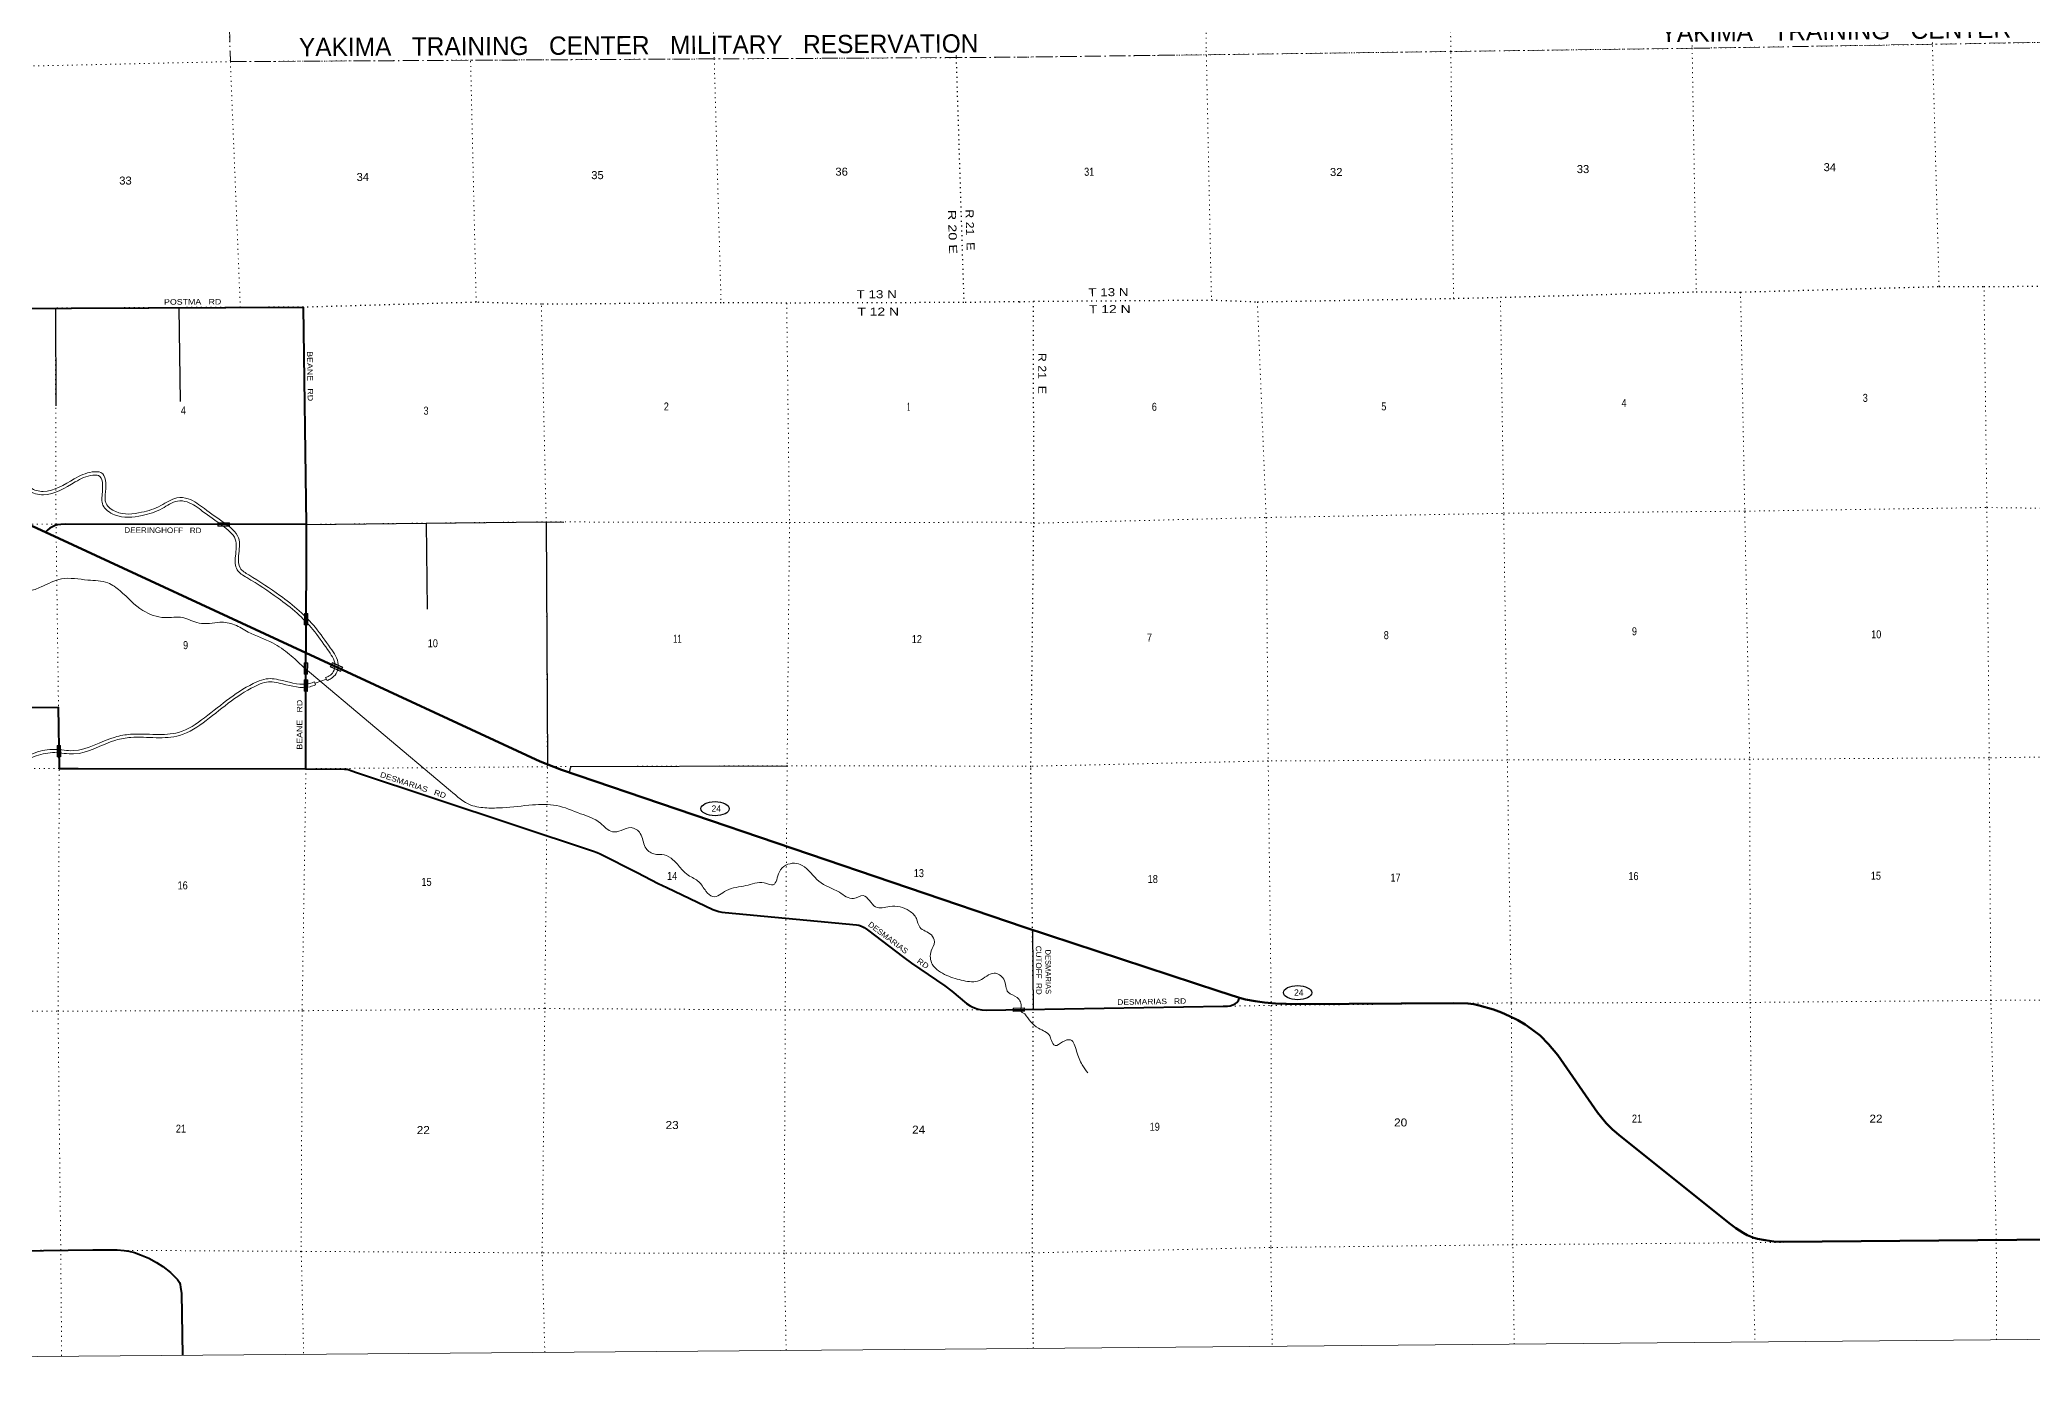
# Model space of a CAD drawing. Header units: feet. Extents: x -6 to 252658, y -374658 to -170635.
# Drawn here: x 167890 to 211463, y -366365 to -336976 of the extents above; entities that cross this region are included whole.
import ezdxf
from ezdxf.enums import TextEntityAlignment as Align

# ---------------------------------------------------------------- set-up
doc = ezdxf.new("R2010")
doc.units = ezdxf.units.FT
doc.header["$LTSCALE"] = 70
doc.linetypes.add('DOT_DASHED', pattern=[7.7, 5, -1.2, 0.3, -1.2])
doc.linetypes.add('DOTTED', pattern=[1.5, 0.3, -1.2])
for name, color, linetype, lineweight in [('17', 7, 'Continuous', 25), ('23', 7, 'Continuous', 70), ('26', 7, 'Continuous', 40), ('27', 7, 'Continuous', 13), ('29', 7, 'Continuous', 25), ('30', 7, 'Continuous', 13), ('39', 7, 'Continuous', 13), ('4', 7, 'Continuous', 13), ('44', 7, 'DOT_DASHED', 13), ('59', 7, 'Continuous', 13), ('6', 7, 'DOTTED', 25), ('61', 7, 'Continuous', 13), ('7', 7, 'DOTTED', 13)]:
    doc.layers.add(name, color=color, linetype=linetype, lineweight=lineweight)

msp = doc.modelspace()

# ---------------------------------------------------------------- linework, layer by layer
at = {"layer": '17'}
for centre in [(182657.31, -353784.38), (195398.14, -357807.27)]:
    msp.add_ellipse(centre, major_axis=(309.24, -1), ratio=0.500121, dxfattribs=at)
at = {"layer": '23'}
for p, q in [((168016.45, -347739.67), (173709.87, -350378.87)), ((189419.21, -356376.09), (193673.57, -357776.46)), ((195379.1, -358061.54), (198808.19, -358033.38))]:
    msp.add_line(p, q, dxfattribs=at)
for points in [[(158076.24, -347665.64), (167589.18, -347564.64), (167639.57, -347575.72), (167667.58, -347584.03), (167744.36, -347613.54), (168016.45, -347739.67)], [(173709.87, -350378.87), (178831.67, -352753.09), (179300.66, -352937.78), (189419.21, -356376.09)], [(193673.57, -357776.46), (194105.97, -357912.39), (194125.01, -357917.47)], [(194125.01, -357917.47), (194259.29, -357953.33), (194468.41, -357991.58), (194675.28, -358018.58), (194917.64, -358040.3), (195379.1, -358061.54)], [(198808.19, -358033.38), (199121.63, -358040.56), (199248.94, -358059.07), (199371.42, -358084.09), (199680.06, -358177.23), (199856.06, -358239.07), (200029.44, -358320.16), (200215.84, -358410.07), (200373.23, -358503.34), (200508.16, -358594.57), (200701.52, -358740.94), (200884.54, -358931.88), (201088.16, -359175.79)], [(201088.16, -359175.79), (201956.54, -360426.15), (202148.08, -360661.2), (202286.8, -360797.3), (202464.87, -360951.17), (204865.71, -362868.43)], [(204865.71, -362868.43), (204984, -362953.91), (205140.78, -363058.85), (205233.59, -363109.16), (205305.55, -363140.66), (205373, -363163.16), (205453.95, -363185.66), (205624.85, -363219.41), (205811.48, -363244.16), (206020.45, -363256.88), (214532.76, -363180.26)]]:
    msp.add_lwpolyline(points, dxfattribs=at)
at = {"layer": '26'}
for points in [[(166889.49, -342851.72), (173650.15, -342821.75), (173714.61, -347571.06)], [(173714.61, -347571.06), (168442.34, -347565.97), (168349.79, -347568.38), (168275.24, -347581.26), (168227.86, -347595.93), (168180.09, -347616.9), (168110.63, -347654.52), (168067.08, -347689.04), (168016.45, -347739.67)], [(173714.61, -347571.06), (173715.85, -347662.1), (173715.85, -347662.1), (173709.87, -350378.87)], [(158113.26, -351637.64), (168291.47, -351561.67), (168312.99, -352902.64), (168727.55, -352902.88), (173708.6, -352911.16), (173709.87, -350378.87)], [(173708.6, -352911.16), (174552.82, -352916.71), (174607.97, -352923.47), (174653.27, -352935.78), (174794.11, -352984.58), (179996.39, -354709.86), (180076.5, -354741.58), (180147.41, -354774.62), (180951.41, -355176.3), (181415, -355420.71), (181602.35, -355509.21), (182609.63, -355987.18), (182670.97, -356011.83), (182739.17, -356031.33), (182805.42, -356046.93), (182879, -356056.78), (185750.96, -356321.1), (185805.17, -356330.61), (185857.54, -356352.16), (185916.23, -356385.2), (185988.67, -356433.2), (186784.63, -357035.83), (186950.26, -357158.7), (187679.05, -357659.56), (187832.57, -357774.52), (188156.07, -358046.45), (188234.01, -358096.08), (188278.83, -358119.48), (188329.49, -358140.92), (188413.28, -358168.22), (188488.23, -358179.7), (188600.62, -358190.61), (189434.08, -358178.12)], [(189434.08, -358178.12), (193767.47, -358104.09), (193864.36, -358099.06), (193920.87, -358091.26), (193981.27, -358073.71), (194031.93, -358048.37), (194067.01, -358023.02), (194102.08, -357976.23), (194125.01, -357917.47)], [(164729.46, -363489.2), (169049.97, -363431.59), (169583.28, -363426.22), (169732.83, -363440.28), (169834.15, -363455.88), (169962.75, -363487.08), (170087.65, -363535.63), (170270.62, -363607.96), (170442.22, -363704.8), (170578.48, -363791.23), (170746.06, -363927.71), (170815.23, -363987.2), (170873.69, -364047.64), (170900.97, -364080.78), (170940.91, -364146.08), (170957.48, -364184.12), (170968.87, -364243.86), (170986.29, -364384.29), (171013.26, -365728.38)]]:
    msp.add_lwpolyline(points, dxfattribs=at)
at = {"layer": '29'}
for p, q in [((168230.1, -342845.35), (168237.76, -344979.46)), ((170927.91, -342833.82), (170962.23, -344885.39)), ((176340.78, -347542.51), (176363.53, -349419.03)), ((178963.73, -347514.29), (178991.4, -352814.41)), ((189600.56, -356435.78), (189616.64, -358175))]:
    msp.add_line(p, q, dxfattribs=at)
for points in [[(173714.61, -347571.06), (178962.89, -347514.01), (179347.75, -347517.06)], [(179474.94, -352997), (179493.89, -352888.88), (179501.78, -352873.09), (179515.32, -352865.19), (184231.69, -352844.86)]]:
    msp.add_lwpolyline(points, dxfattribs=at)
at = {"layer": '39'}
for p, q in [((173649.68, -350685.11), (176872.58, -353393.19)), ((173897.74, -351011.29), (173919.37, -351077.87)), ((173908.08, -351043.11), (174156.89, -350951.87)), ((174140.54, -350918.85), (174171.6, -350981.58))]:
    msp.add_line(p, q, dxfattribs=at)
for points in [[(163688.28, -342956.68), (163957.1, -343289.29), (164207.36, -343742.57), (164804.23, -344455.23), (165528.09, -345199.26), (165850.56, -345456.8), (166592.29, -345635.06), (167008.57, -345831.58), (167462.92, -346198.96), (167493.17, -346389.99), (167537.39, -346570.87), (167686.3, -346767.15), (167962.59, -346847.85), (168639.03, -346575.63), (169037.36, -346422.01), (169226.49, -346436.86), (169327.58, -346852.88), (169338.51, -347114.49), (169549.52, -347290.24), (170116.55, -347304.59), (170537.06, -347156.86), (170887, -346989.47), (171134.48, -347009.97), (171488.64, -347225.02), (171924.3, -347538.17), (172233.46, -347864.24), (172237.82, -348258.76), (172270.89, -348522.24), (172457.5, -348673.99), (173139.92, -349124.39), (173561.71, -349455.75), (173915.56, -349823.79), (174242.11, -350268.51), (174417.01, -350633.72), (174370.93, -350829.28), (174257.56, -350938.74), (174171.6, -350981.58)], [(163694.46, -342964.33), (163730.37, -343109.85), (163898.79, -343328.51), (164149.35, -343782.33), (164752.24, -344502.17), (165480.98, -345251.22), (165819.05, -345521.22), (166568.92, -345701.44), (166971.09, -345891.29), (167397.99, -346236.48), (167424.48, -346403.8), (167472.84, -346601.61), (167644.5, -346827.86), (167966.23, -346921.84), (168664.69, -346640.76), (169047.72, -346493.04), (169170.45, -346502.67), (169257.93, -346862.7), (169269.87, -347148.42), (169523.42, -347359.6), (170127.63, -347374.89), (170563.84, -347221.65), (170900.11, -347060.8), (171112.25, -347078.37), (171449.99, -347283.44), (171878.06, -347591.14), (172163.77, -347892.47), (172167.87, -348263.52), (172204.93, -348558.83), (172416.04, -348730.5), (173098.95, -349181.22), (173514.63, -349507.78), (173861.88, -349868.96), (174181.81, -350304.66), (174343.21, -350641.69), (174307.51, -350793.21), (174216.69, -350880.9), (174140.38, -350918.93)], [(157798.12, -348964.36), (158157.46, -348905.83), (158582.27, -348965.41), (159020.82, -348994.71), (159424.24, -348937.68), (159929.15, -348968.55), (160346.79, -348925.51), (161006.27, -348937.24), (161593.23, -348935.35), (162069.75, -348944.27), (162686.94, -348950.23), (162949.68, -348896.15), (163345.33, -348863.33), (163784.19, -348920.8), (164145.91, -348910.35), (164614.48, -348927.37), (164906.63, -348987.83), (165325.85, -349087.71), (165718.97, -349189.78), (166086.94, -349380.58), (166444.44, -349352.04), (167003.42, -349183.26), (167258.64, -348994.36), (167650.84, -349013.9), (167917.36, -348937.64), (168365.67, -348759.54), (168936.86, -348785.94), (169377.8, -348849.44), (169643.03, -349020.8), (170144.32, -349452.28), (170618.42, -349606.14), (171014.45, -349607.54), (171371.59, -349727.96), (171600.8, -349732.48), (171825.68, -349708.84), (172147.92, -349763.06), (172449.16, -349922.38), (172981.5, -350161.59), (173349.15, -350411.33), (173649.68, -350685.11)], [(162086.04, -352422.96), (162084.26, -352348.53), (162224.37, -352190.97), (162636.49, -352218.94), (163419.98, -352467.53), (164622, -353052.11), (165006.79, -353194.65), (165576.28, -353095.64), (166334.05, -352923.13), (166801.77, -352867.46), (167298.77, -352783.35), (167790.78, -352560.69), (168213.11, -352488.66), (168620.29, -352515.77), (169533.45, -352218.43), (169873.61, -352157.9), (170431.4, -352162.29), (170923.07, -352116.33), (171492.76, -351795.17), (172635.83, -351012.62), (172837.79, -350947.43), (173200.61, -350984.88), (173791.64, -351045.76), (173897.74, -351011.29)], [(162085.69, -352432.62), (162245.15, -352262.54), (162623.35, -352288.21), (163393.95, -352532.71), (164594.47, -353116.56), (165000.18, -353266.85), (165590.05, -353164.3), (166345.99, -352992.2), (166811.75, -352936.77), (167319.38, -352850.86), (167811.43, -352628.18), (168216.72, -352559.06), (168629.12, -352586.51), (169550.5, -352286.5), (169879.52, -352227.95), (170434.39, -352232.32), (170944.45, -352184.64), (171529.79, -351854.65), (172667, -351076.12), (172845.27, -351018.57), (173193.43, -351054.51), (173799.19, -351116.91), (173919.37, -351077.87)], [(176872.58, -353393.19), (177319.21, -353704.61), (177663.99, -353768.54), (178007.67, -353762.23), (178664.35, -353703.52), (179187.12, -353714.14), (179713.77, -353893.83), (180150.26, -354100.28), (180413.68, -354289.77), (180600.31, -354260.34), (180818.74, -354198.5), (181021.17, -354325.99), (181131.04, -354627.21), (181319.62, -354774.92), (181547, -354795.56), (181737.11, -354898.97), (181922.31, -355105.08), (182072.55, -355238.95), (182301.29, -355382.37), (182458.36, -355588.66), (182606.4, -355706.45), (182904.45, -355573.62), (183331.44, -355466.11), (183730.82, -355407.1), (183930.26, -355446.03), (184063.85, -355165.34), (184393.46, -354977.95), (184560.83, -355025.15), (184926.49, -355370.98), (185375.42, -355611.57), (185686.48, -355746.39), (185894.86, -355684.61), (186168.97, -355932.4), (186476.45, -355924.32), (186903.62, -356016.1), (187060.31, -356188.18), (187134.75, -356374.89), (187387.89, -356544.31), (187455.9, -356694.84), (187383.73, -356894.6), (187409.04, -357184.31), (187725.33, -357427.79), (188090.46, -357544.14), (188442.2, -357539.79), (188758.05, -357380.68), (188972.61, -357514.12), (189068.23, -357799.33), (189264.48, -357912.77), (189350.33, -358132.56), (189339.34, -358199.74), (189433.68, -358266.71)], [(189433.68, -358266.71), (189728.76, -358583.71), (189978.61, -358748.65), (190012.16, -358851.07), (190094.12, -358959.1), (190258.28, -358883.12), (190430.93, -358839.28), (190565.02, -359085.82), (190687.73, -359386.84), (190808.78, -359558.98)]]:
    msp.add_spline(points, degree=3, dxfattribs=at)
at = {"layer": '4'}
msp.add_lwpolyline([(0, -183308.59), (31331.08, -183287.03), (62662.1, -183222.4), (93993, -183114.66), (125323.73, -182963.82), (156654.22, -182769.89), (187984.4, -182532.85), (219314.24, -182252.73), (250643.68, -181929.51), (252658.04, -364975.08), (221076.83, -365300.9), (189495.2, -365583.27), (157911.89, -365844.7), (126330.92, -366017.71), (94748.41, -366169.75), (63165.7, -366278.36), (31582.88, -366343.53), (0, -366365.25)], close=True, dxfattribs=at)
at = {"layer": '44'}
for points in [[(166647.31, -320017.83), (166784.15, -336181.01), (172026.25, -336137.26), (172056.03, -337451.39), (189262.22, -337354.69)], [(220831.02, -339774.76), (219972.32, -339766.16), (219902.94, -337062.19), (219902.94, -337062.19), (214656.25, -336979.98), (204031.89, -337160.59), (189262.22, -337354.69)]]:
    msp.add_lwpolyline(points, dxfattribs=at)
at = {"layer": '59'}
msp.add_line((174378.07, -350687.75), (174378.23, -350687.4), dxfattribs=at)
for points in [[(174287.46, -350586.89), (174513.51, -350693.67), (174468.67, -350788.62), (174242.61, -350681.83)], [(174253.26, -350678.01), (174291.27, -350597.54), (174502.85, -350697.48), (174464.85, -350777.96)]]:
    msp.add_lwpolyline(points, close=True, dxfattribs=at)
at = {"layer": '6'}
for points in [[(187926.87, -337315.89), (187928.32, -337363.31), (188097.36, -342718.34)], [(189306.34, -342700.3), (189624.17, -342691.2), (193513.1, -342662.76), (194518.61, -342702.14), (198807.53, -342627.68), (199834.39, -342604.43), (204116.7, -342485.71), (205085.49, -342489.17), (209428.18, -342367.9), (210409.03, -342369.23), (214712.62, -342338.94), (215655.18, -342338.6), (220021.8, -342354.08), (220856.08, -342376.92)], [(189306.34, -342700.3), (188097.36, -342718.34), (184223.83, -342729.97), (182788.47, -342723.4), (178858.9, -342757.55), (177433.17, -342712.66), (173650.15, -342821.75), (172273.77, -342824.62), (168230.1, -342845.35), (166889.49, -342851.72), (162842.18, -342892.22), (161485.92, -342906.92), (157755.85, -342946.04)], [(189619.42, -365582.25), (189599.91, -363396), (189617.41, -358173.99), (189564.49, -352877.21), (189626.57, -347543.32), (189624.17, -342691.2)]]:
    msp.add_lwpolyline(points, dxfattribs=at)
at = {"layer": '61'}
for p, q in [((171784.05, -347532.21), (172034.05, -347532.21)), ((171909.05, -347569.71), (171909.05, -347569.32)), ((172034.05, -347532.21), (172034.05, -347607.21)), ((173673.24, -349766.22), (173674.43, -349516.23)), ((173674.43, -349516.23), (173749.43, -349516.59)), ((173711.34, -349641.4), (173710.95, -349641.41)), ((173672.11, -350842.7), (173673.3, -350592.71)), ((173673.3, -350592.71), (173748.3, -350593.07)), ((173710.21, -350717.88), (173709.82, -350717.89)), ((173670.99, -351218.46), (173672.18, -350968.47)), ((173672.18, -350968.47), (173747.18, -350968.83)), ((173709.09, -351093.64), (173708.7, -351093.65)), ((168344.21, -352401.5), (168346.89, -352651.48)), ((168346.89, -352651.48), (168271.89, -352652.29)), ((168308.05, -352526.89), (168308.44, -352526.89)), ((189175.5, -358143.38), (189425.47, -358139.42)), ((189425.47, -358139.42), (189426.66, -358214.41)), ((189301.08, -358178.91), (189301.08, -358178.52))]:
    msp.add_line(p, q, dxfattribs=at)
for points in [[(172034.05, -347607.21), (171784.05, -347607.21), (171784.05, -347532.21)], [(173749.43, -349516.59), (173748.24, -349766.58), (173673.24, -349766.22)], [(173748.3, -350593.07), (173747.11, -350843.06), (173672.11, -350842.7)], [(173747.18, -350968.83), (173745.99, -351218.82), (173670.99, -351218.46)], [(168271.89, -352652.29), (168269.21, -352402.3), (168344.21, -352401.5)], [(189426.66, -358214.41), (189176.68, -358218.37), (189175.5, -358143.38)]]:
    msp.add_lwpolyline(points, dxfattribs=at)
for points in [[(171792.05, -347540.21), (172026.05, -347540.21), (172026.05, -347599.21), (171792.05, -347599.21)], [(173681.27, -349758.26), (173682.38, -349524.26), (173741.39, -349524.54), (173740.28, -349758.54)], [(173681.25, -350600.74), (173740.26, -350601.02), (173739.15, -350835.02), (173680.14, -350834.74)], [(173679.02, -351210.5), (173680.13, -350976.5), (173739.14, -350976.78), (173738.03, -351210.78)], [(168279.79, -352644.2), (168277.29, -352410.2), (168336.3, -352409.57), (168338.8, -352643.57)], [(189184.54, -358210.24), (189183.62, -358151.24), (189417.6, -358147.54), (189418.53, -358206.54)]]:
    msp.add_lwpolyline(points, close=True, dxfattribs=at)
at = {"layer": '7'}
msp.add_line((177433.17, -342712.66), (177308.22, -337373.49), dxfattribs=at)
for points in [[(193260.3, -319808.82), (193364.79, -321336.77), (193365.04, -326662.05), (193384.14, -331888.47), (193400.52, -337215.62), (193513.1, -342662.76)], [(198807.53, -342627.68), (198749.75, -337230), (198678.88, -331877.55), (198633.15, -326617.13), (198517.63, -321254.61), (198470.32, -319764.28)], [(171852.67, -319979.38), (171857.97, -321546.75), (171967.17, -326876.45), (171879.05, -332177.26), (172056.03, -337451.39), (172273.77, -342824.62)], [(182474.32, -319897.25), (182483.15, -321478.21), (182523.83, -326792.26), (182477.94, -332094.81), (182626.13, -336980.98)], [(220804.93, -337064.29), (219902.94, -337062.19), (214635.71, -336980.66), (209285.72, -337072.25), (204024.82, -337160.36), (198746.64, -337230), (193402.41, -337300.84), (189262.22, -337354.69)], [(204025.84, -337096.52), (204027.08, -337158.67), (204116.7, -342485.71)], [(209428.18, -342367.9), (209281.21, -337057.57), (209281.37, -337023.65)], [(157719.46, -337651.49), (161412.06, -337618.25), (166805.39, -337567.62), (172056.03, -337451.39), (177313.48, -337420.65), (182639.63, -337391.61), (187932.84, -337364.44), (189262.22, -337354.69)], [(182637.35, -337351.02), (182638.51, -337389.35), (182788.47, -342723.4)], [(210682.14, -365398.64), (210679.3, -363206.17), (210560.06, -357975.15), (210523.86, -352672.34), (210473.39, -347200.48), (210409.03, -342369.23)], [(168365.8, -365747.94), (168347.03, -363432.42), (168287.25, -358209.08), (168315.3, -352902.89), (168243.88, -347562.61), (168230.1, -342845.35)], [(173650.15, -342821.75), (173714.61, -347571.06), (173708.6, -352911.16), (173626.25, -358199.8), (173606.05, -363461.92), (173659.69, -365708.52)], [(178933.43, -365668.01), (178877.09, -363487.3), (178932.69, -358154.5), (178990.66, -352853.88), (178964.01, -347535.71), (178858.9, -342757.55)], [(184223.83, -342729.97), (184284.96, -347530.57), (184233.18, -352845.24), (184191.71, -358183.99), (184168.09, -363500.48), (184212.92, -365626.26)], [(194518.61, -342702.14), (194710.37, -347417.46), (194754.89, -352740.33), (194819.83, -358085.17), (194811.6, -363378.3), (194844.52, -365538.5)], [(200135.68, -365492.99), (200107.71, -363317.02), (200071.71, -358030.33), (199985.06, -352719.91), (199905.4, -347326.86), (199834.39, -342604.43)], [(205085.49, -342489.17), (205177.75, -347298.02), (205285.74, -352700.89), (205297.98, -358020.02), (205345.62, -363272.37), (205402.22, -365446.5)], [(189346.12, -347520.71), (189626.57, -347543.32), (194710.37, -347417.46), (199905.4, -347326.86), (205177.52, -347279.89), (210473.39, -347200.48), (215738.88, -347264.35), (220902.33, -347178.94)], [(157788.35, -347668.7), (158099.51, -347664.19), (162890.23, -347612.72), (168219.76, -347562.77), (173714.61, -347571.06), (178955.72, -347513.62), (184284.96, -347530.57), (189346.12, -347520.71)], [(220953.57, -352500.64), (215825.8, -352594.9), (210523.86, -352672.34), (205285.74, -352700.89), (199985.06, -352719.91), (194754.89, -352740.33), (189568.3, -352855.99), (189390.15, -352854.56)], [(189390.15, -352854.56), (184233.18, -352845.24), (178988.78, -352865.97), (173708.6, -352911.16), (168312.99, -352902.64), (162956.46, -352962.37), (158131.93, -353057.13), (157825.42, -353063.19)], [(157861.85, -358359.45), (158155.06, -358334.19), (162996.58, -358226.1), (168287.25, -358209.08), (173652.4, -358201.64), (178932.69, -358154.5), (184175.61, -358182.08), (189434.08, -358178.12)], [(189434.08, -358178.12), (189615.15, -358173.99), (194819.83, -358085.17), (200071.71, -358030.33), (205297.98, -358020.02), (210560.06, -357975.15), (215886.87, -357951.86), (221005.66, -357910.46)], [(221056.3, -363170.39), (215974.18, -363157.53), (210681, -363214.08), (205345.62, -363272.37), (200107.71, -363317.02), (194789.45, -363378.5), (189477.98, -363497.38)], [(189477.98, -363497.38), (184168.09, -363500.48), (178875.19, -363497.38), (173606.05, -363461.92), (168347.03, -363432.42), (163099.3, -363515.58), (158290.41, -363659.88), (157898.4, -363674.48)]]:
    msp.add_lwpolyline(points, dxfattribs=at)

# ---------------------------------------------------------------- texts
at = {"layer": '17'}
for p in [(182683.36, -353852.69), (195424.19, -357875.58)]:
    msp.add_text('24', height=140, dxfattribs=at).set_placement(p, align=Align.CENTER)
at = {"layer": '27'}
for s, rotation, width, p in [('POSTMA   RD', 0.254, 1.2, (170606.52, -342765.24)), ('BEANE   RD', 270.778, 1.2, (173733.21, -343783.58)), ('DEERINGHOFF   RD', 359.696, 1.1, (169737.56, -347751.48)), ('BEANE   RD', 89.971, 1.2, (173629.88, -352494.63)), ('DESMARIAS   RD', 341.652, 1.15, (175320.57, -353087.09)), ('DESMARIAS', 322.87, 1.1, (185991.89, -356338.7)), ('RD', 325.501, 1.15, (187061.28, -357142.6)), ('DESMARIAS   RD', 0.979, 1.15, (191454.79, -358074.21))]:
    msp.add_text(s, height=120, rotation=rotation, dxfattribs=dict(at, width=width)).set_placement(p)
at = {"layer": '30', "width": 1.1}
msp.add_text('CUTOFF  RD', height=120, rotation=270.572, dxfattribs=at).set_placement((189672.72, -356782.79))
at = {"layer": '30'}
msp.add_text('DESMARIAS', height=120, rotation=270.572, dxfattribs=at).set_placement((189878.75, -356864.11))
at = {"layer": '44'}
for s, rotation, p in [('YAKIMA   TRAINING   CENTER ', 0.753, (203337.4, -337026.97)), ('YAKIMA   TRAINING   CENTER   MILITARY   RESERVATION', 0.322, (173557.47, -337334.22))]:
    msp.add_text(s, height=400, rotation=rotation, dxfattribs=at).set_placement(p)
at = {"layer": '6'}
for s, rotation, width, p in [('R 20 E', 271.808, 1.35, (187749.19, -340694.39)), ('R 21  E', 271.808, 1.15, (188133.21, -340684.42)), ('T 13 N', 0.172, 1.25, (185753.3, -342625.38)), ('T 13 N', 0.419, 1.25, (190822.18, -342582.44)), ('T 12 N', 0.172, 1.3, (185769.12, -343005.12)), ('T 12 N', 0.419, 1.3, (190834.22, -342952.64)), ('R 21  E', 270.028, 1.15, (189724.87, -343820.71))]:
    msp.add_text(s, height=175, rotation=rotation, dxfattribs=dict(at, width=width)).set_placement(p)
at = {"layer": '7'}
for s, width, p in [('35', 1.05, (179948.16, -340021)), ('36', 1.05, (185288.28, -339944.57)), ('31', 0.85, (190729.54, -339946.72)), ('32', 1.05, (196105.75, -339951.99)), ('33', 1.05, (201503.22, -339888.65)), ('34', 1.05, (206902.29, -339846.59)), ('33', 1.05, (169626.12, -340139.49)), ('34', 1.05, (174816.71, -340060.79)), ('4', 0.85, (170973.37, -345165.12)), ('3', 0.85, (176280.36, -345170.14)), ('2', 0.85, (181536.04, -345078.87)), ('1', 0.4, (186857.12, -345085.81)), ('6', 0.85, (192209.07, -345085.25)), ('5', 0.85, (197227.92, -345076.79)), ('4', 0.85, (202483.54, -344999.76)), ('3', 0.85, (207757.93, -344890.21)), ('9', 0.85, (202709.01, -349992.94)), ('10', 0.85, (207942.39, -350058.88)), ('9', 0.85, (171022.07, -350295.93)), ('10', 0.85, (176374.27, -350255.4)), ('11', 0.65, (181740.94, -350156.31)), ('12', 0.85, (186959.52, -350163.93)), ('7', 0.85, (192102.18, -350130.99)), ('8', 0.85, (197281.81, -350078.16)), ('13', 0.85, (187003.91, -355280.15)), ('16', 0.85, (170902.2, -355548.73)), ('15', 0.85, (176236.65, -355471.63)), ('14', 0.85, (181608.55, -355341.22)), ('18', 0.85, (192119.88, -355409.3)), ('17', 0.85, (197429.32, -355377.12)), ('16', 0.85, (202633.15, -355344.86)), ('15', 0.85, (207934.73, -355336.73)), ('21', 0.85, (170864.7, -360866.84)), ('22', 1.1, (176133.18, -360897.95)), ('23', 1.1, (181575.09, -360788.07)), ('24', 1.1, (186966.53, -360889.14)), ('19', 0.85, (192163.13, -360825.41)), ('20', 1.1, (197508.48, -360731.91)), ('21', 0.85, (202709.63, -360647.3)), ('22', 1.1, (207903.84, -360649.36))]:
    msp.add_text(s, height=175, dxfattribs=dict(at, width=width)).set_placement(p)

doc.saveas('drawing.dxf')
